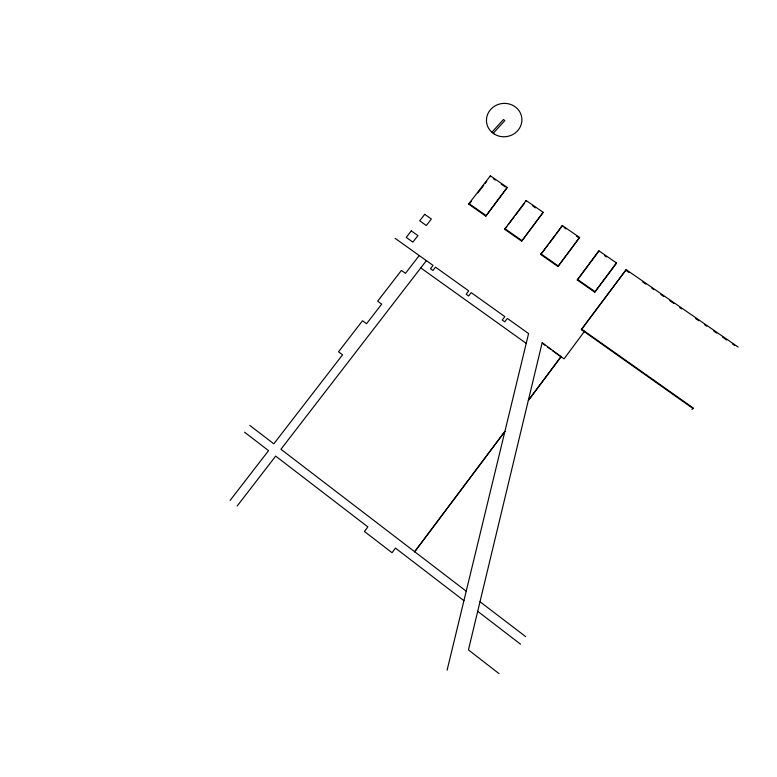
<?xml version="1.0" encoding="UTF-8"?>
<svg xmlns="http://www.w3.org/2000/svg" width="777" height="777" viewBox="0 0 777 777"><rect width="100%" height="100%" fill="white"/><g stroke="black" fill="none" stroke-linecap="round" stroke-linejoin="round"><path stroke-width="1.17" d="M504.661 229.283L526.126 200.524L543.191 212.315L521.668 241.161L504.661 229.283L506.798 226.486M507.235 187.471L485.819 216.123L469.017 204.38L468.968 203.593L490.384 175.816L507.235 187.471L485.819 216.123M521.668 241.161L543.191 212.315M526.058 201.321L526.126 200.524M540.743 254.487L562.315 225.534L579.584 237.471L557.964 266.521L540.743 254.487L547.882 245.085M562.315 225.534L556.458 233.809M561.237 356.274L528.341 400.456L561.091 356.769L542.181 342.686L544.93 345.241M557.964 266.521L579.584 237.471M542.181 342.686L468.444 649.912L498.999 673.61M447.096 670.192L528.593 333.586L507.342 318.415L504.759 321.814L502.263 320.037L504.846 316.637L471.192 292.618L468.609 295.988L466.151 294.23L468.725 290.86L435.489 267.142L432.915 270.483L430.477 268.745L433.051 265.404L395.085 238.306M577.282 280.011L598.95 250.854L616.443 262.937L616.19 263.626L594.716 292.201L577.282 280.011L598.95 250.854M691.938 409.489L692.997 408.517L581.41 329.671L581.594 329.118L626.175 269.668L738.15 347.057M594.716 292.201L616.443 262.937M584.557 331.216L564.044 358.877L552.534 350.67M581.41 329.671L626.175 269.668M549.31 243.211L555.031 235.684M508.226 224.621L513.937 217.162M515.355 215.297L524.63 203.185M230.079 500.446L268.551 450.631L244.57 432.216M419.23 255.536L405.468 273.349L401.418 270.435L377.671 301.175L381.711 304.108L366.569 323.718L362.529 320.755L338.529 351.806L342.57 354.807L273.815 443.822L249.825 425.446M469.017 204.38L471.231 201.515M477.865 192.91L483.76 185.266M485.227 183.353L486.703 181.439M237.179 506.002L275.67 456.099L367.871 526.903L364.423 531.468L392.026 552.7L395.483 548.106L463.927 600.66M426.379 260.645L280.934 449.271L466.219 591.19M477.709 611.305L520.541 644.191M491.87 132.236L503.496 119.493L504.836 120.571L493.201 133.314M493.356 178.72L495.337 180.079M501.272 184.188L505.225 186.917M532.682 205.895L535.518 207.857M564.092 227.612L566.006 228.933M576.534 236.218L578.447 237.539M604.555 255.575L606.487 256.915M625.893 270.338L628.884 272.406M642.851 282.061L645.852 284.129M651.835 288.267L653.826 289.646M660.809 294.473L663.811 296.542M669.793 300.68L673.785 303.438M679.768 307.575L681.759 308.955M695.736 318.609L698.727 320.678M704.71 324.815L706.701 326.194M713.684 331.021L716.685 333.09M722.668 337.228L726.66 339.986M732.643 344.124L734.634 345.503M468.968 203.593L485.81 215.346M504.681 228.535L521.726 240.443M540.841 253.788L558.1 265.851M577.457 279.361L594.929 291.569M581.594 329.118L693.424 408.119M547.785 347.27L550.631 349.31M420.775 267.91L526.233 343.366M480.021 601.767L525.621 636.586M490.384 175.816L490.394 176.661M504.836 431.497L414.675 551.748L504.836 431.497M411.286 230.886L406.235 237.393L412.878 242.123L417.929 235.606L411.286 230.886M424.728 214.326L419.697 220.814L426.34 225.515L431.371 219.017L424.728 214.326M494.337 134.12L490.85 131.294A17.754 16.686 -7.7 0 1 499.213 104.118A17.754 16.686 -7.7 0 1 521.707 122.339A17.754 16.686 -7.7 0 1 494.337 134.12"/></g></svg>
